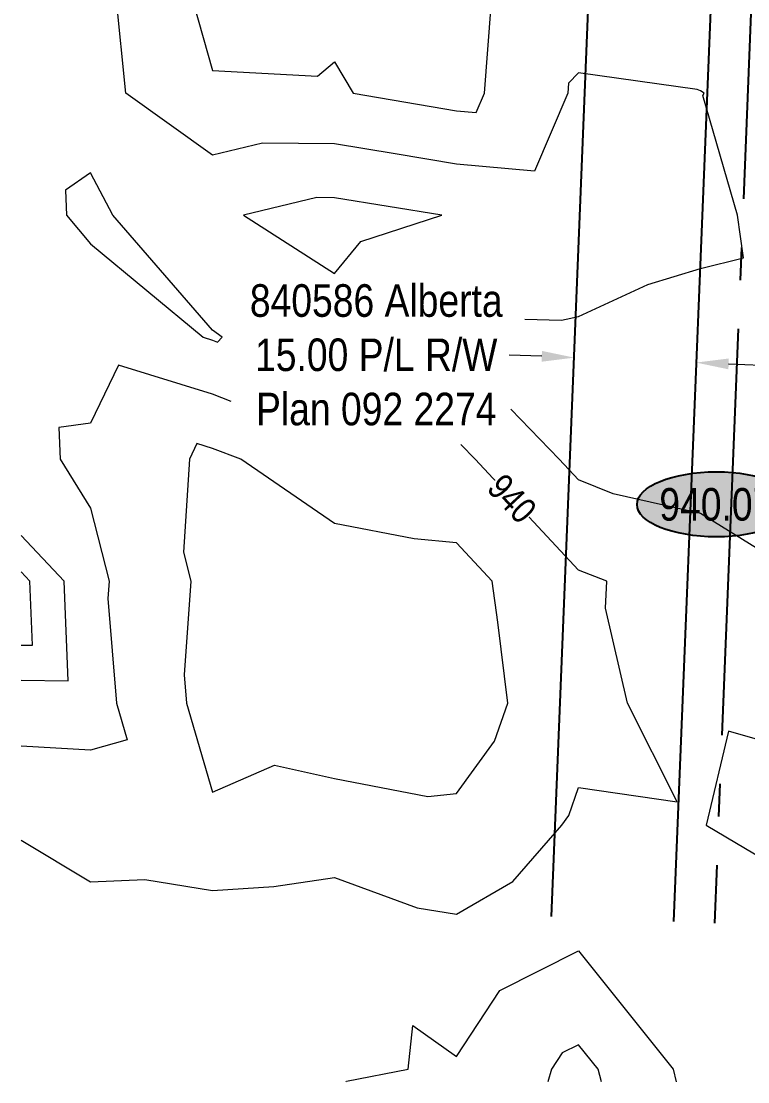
# Model space of a CAD drawing. Extents: x 302350 to 304876, y 5808283 to 5811113.
# Drawn here: x 303550 to 303773.3, y 5808658.8 to 5808984.8 of the extents above; entities that cross this region are included whole.
import ezdxf
from ezdxf.enums import TextEntityAlignment as Align

# ---------------------------------------------------------------- set-up
doc = ezdxf.new("R2010")
doc.units = 0
doc.header["$LTSCALE"] = 5
doc.header["$PDMODE"] = 34
doc.header["$PDSIZE"] = 0.03
doc.linetypes.add('foc-QUARTERLINE', pattern=[33, 25, -3, 2, -3])
doc.layers.get('Defpoints').update_dxf_attribs({"color": 9})
for name, color, linetype in [('C-RW', 13, 'Continuous'), ('L-AREAREQUIRED', 7, 'Continuous'), ('L-QSEC', 8, 'foc-QUARTERLINE'), ('P-ELEVATION', 7, 'Continuous')]:
    doc.layers.add(name, color=color, linetype=linetype)
doc.layers.add('C-RW-T', color=13, linetype='Continuous', lineweight=9)
doc.layers.add('C-TOPO-MAJR', color=7, linetype='Continuous', lineweight=15, true_color=0xd3aa5f)
doc.layers.add('C-TOPO-MINR', color=7, linetype='Continuous', lineweight=13, true_color=0xe9d5af)
doc.layers.add('C-TOPO-MAJR-TEXT', color=7, linetype='Continuous', true_color=0x644b1b)
doc.styles.add('80', font='ARIALN.TTF', dxfattribs={"height": 10})
doc.styles.add('80CG', font='ARIALN.TTF', dxfattribs={"height": 10})
doc.styles.get("Standard").update_dxf_attribs({"font": 'ARIALN.TTF'})
doc.dimstyles.new('Compass 5 000', dxfattribs={"dimscale": 5, "dimtxt": 9, "dimasz": 2, "dimexe": 0.2, "dimexo": 0.0625, "dimgap": 0.5, "dimtad": 0, "dimtih": 1, "dimtoh": 1, "dimzin": 0, "dimdsep": 46, "dimtxsty": '80CG', "dimcen": 0.1, "dimse1": 1, "dimse2": 1, "dimclrd": 256, "dimclrt": 256, "dimaunit": 1, "dimadec": 4, "dimazin": 0, "dimtfac": 0.06, "dimtofl": 0, "dimtmove": 0, "dimatfit": 1, "dimfxl": 0.2, "dimtolj": 1, "dimtzin": 0, "dimlwd": -1, "dimarcsym": 0})

# ---------------------------------------------------------------- blocks, each defined once
blk = doc.blocks.new('*D67')
at = {"layer": 'C-RW-T', "transparency": 16777216}
for p, q in [((303709.9973094772, 5808881.794208921), (303700.0055006103, 5808882.198876151)), ((303767.438826711, 5808879.467833389), (303777.4306355779, 5808879.063166158))]:
    blk.add_line(p, q, dxfattribs=at)
for points in [[(303710.0647540155, 5808883.459510399), (303709.9298649388, 5808880.128907443), (303719.9891183442, 5808881.389541691)], [(303767.5062712494, 5808881.133134867), (303767.3713821726, 5808877.802531911), (303757.4470178441, 5808879.872500619)]]:
    blk.add_solid(points, dxfattribs=at)
at = {"layer": 'Defpoints', "color": 0, "transparency": 16777216}
for p in [(303719.9891183442, 5808881.389541691), (303719.8206005386, 5808877.228597641), (303757.2785000385, 5808875.711556568)]:
    blk.add_point(p, dxfattribs=at)
at = {"layer": 'C-RW-T', "transparency": 16777216, "insert": (303659.132376463, 5808882.198876151), "char_height": 10, "attachment_point": 5, "style": '80CG'}
blk.add_mtext('\\A1;840586 Alberta\\P15.00 P/L R/W\\PPlan 092 2274', dxfattribs=at)
blk = doc.blocks.new('we')
at = {"layer": 'P-ELEVATION'}
h = blk.add_hatch(color=111, dxfattribs=at)
h.dxf.hatch_style = 1
edge = h.paths.add_edge_path()
edge.add_ellipse((0, 0), major_axis=(-24.375, 0), ratio=0.4102564102564102, start_angle=0, end_angle=360)
at = {"layer": 'P-ELEVATION', "color": 7, "flags": 128}
blk.add_lwpolyline([(0, 0, 12.5, 0, 0), (-12.42052458118451, -6.430406050246802, 0, 0, 0)], format="xyseb", dxfattribs=at)
at = {"layer": 'P-ELEVATION', "color": 7}
blk.add_ellipse((0, 0), major_axis=(-24.375, 0), ratio=0.4102564102564102, dxfattribs=at)
at = {"layer": 'P-ELEVATION', "style": '80'}
blk.add_attdef('ELEVATION', text='', height=10, dxfattribs=at).set_placement((0, 0), align=Align.MIDDLE_CENTER)

msp = doc.modelspace()

# ---------------------------------------------------------------- linework, layer by layer
at = {"layer": 'C-RW', "flags": 128}
for points in [[(303713.0313607805, 5808709.592621833), (303724.9326849613, 5809003.453225306)], [(303762.3415857774, 5809000.808346397), (303750.4937037945, 5808708.075400791)]]:
    msp.add_lwpolyline(points, dxfattribs=at)
at = {"layer": 'C-TOPO-MAJR', "linetype": 'Continuous', "lineweight": 15, "elevation": 2350.00000000393, "flags": 128}
msp.add_lwpolyline([(303646.3379352815, 5808930.541272357), (303640.896858987, 5808930.601386647), (303618.3214498375, 5808925.160310349), (303646.3379352815, 5808907.239062877), (303654.3963493248, 5808917.10189631), (303679.2760796115, 5808925.160310349), (303646.3379352815, 5808930.541272357)], close=True, dxfattribs=at)
for points in [[(303614.5814306048, 5808867.906164262), (303608.8379352812, 5808870.11564937), (303579.9006376656, 5808879.097607968), (303571.3379352811, 5808861.297017302), (303561.5988335641, 5808859.899412067), (303561.9629352811, 5808850.160310354), (303571.3379352811, 5808835.163361614), (303576.9924537846, 5808812.660310353), (303576.612825611, 5808807.385420018), (303579.2897978205, 5808775.160310349), (303582.6191038708, 5808763.879141765), (303571.3379352811, 5808760.780566519), (303550.0091380202, 5808761.940766747)], [(303550.0091380204, 5808733.043743023), (303571.3379352811, 5808720.330394508), (303587.988943139, 5808721.009302495), (303608.8379352812, 5808717.566185991), (303627.6697984195, 5808718.828447211), (303646.3379352815, 5808721.615763504), (303671.7021897738, 5808712.296055856), (303683.8379352813, 5808710.32747433), (303701.0888341003, 5808720.40941153), (303716.1232604978, 5808737.660310354), (303718.3139664965, 5808740.684279135), (303721.3379352813, 5808749.281160051), (303751.6420740778, 5808744.856171558), (303736.3363834502, 5808775.160310349), (303729.596203633, 5808804.402042001), (303729.9771757877, 5808812.660310353), (303721.3379352813, 5808816.118925218), (303689.528243605, 5808850.160310354), (303685.1617348478, 5808854.658893688)], [(303826.3633441764, 5808755.769300763), (303812.0754157198, 5808759.422829912), (303796.3379352815, 5808758.282687975), (303767.3807475362, 5808766.617498093), (303760.5108383818, 5808737.660310354), (303796.3379352815, 5808716.494428401), (303811.9841576924, 5808722.014087939), (303820.3544519606, 5808721.577977258)]]:
    msp.add_lwpolyline(points, dxfattribs=at)
at = {"layer": 'C-TOPO-MINR', "linetype": 'Continuous', "lineweight": 13, "flags": 128}
for points, elevation in [([(303683.8379352813, 5809010.046153052), (303674.2619666267, 5809009.736279009), (303646.3379352815, 5809004.539634943), (303641.5539777, 5809004.944267936), (303608.8379352812, 5809009.111875623), (303597.1292049183, 5809011.869040717), (303600.2336582183, 5809000.160310353), (303608.8379352812, 5808969.667352607), (303641.1055009306, 5808967.892744703), (303646.3379352815, 5808972.335507202), (303652.0708279717, 5808962.660310349), (303683.8379352813, 5808957.210040191), (303689.817516663, 5808956.680728967), (303692.3630813584, 5808962.660310349), (303694.4763566395, 5808989.521888997), (303704.9473402718, 5809000.160310353), (303683.8379352813, 5809010.046153052)], 2352.000000003934), ([(303608.8379352812, 5808889.842612954), (303578.1486550791, 5808925.160310349), (303571.3379352811, 5808938.152815702), (303563.6429447929, 5808932.855300842), (303563.9125107744, 5808925.160310349), (303571.3379352811, 5808916.368424821), (303605.8915651045, 5808887.660310354), (303608.8379352812, 5808886.745775234), (303610.3242434304, 5808886.174002199), (303611.7843054581, 5808887.660310354), (303608.8379352812, 5808889.842612954)], 2351.000000003934), ([(303694.7165562273, 5808812.660310353), (303683.8379352813, 5808824.448036712), (303670.7570332271, 5808825.741212402), (303646.3379352815, 5808830.450169773), (303617.4817347539, 5808850.160310354), (303608.8379352812, 5808853.485523507), (303604.0160336032, 5808854.982212031), (303601.6965314155, 5808850.160310354), (303599.8602591479, 5808821.637986482), (303602.1161503704, 5808812.660310353), (303600.0497891817, 5808783.948456453), (303600.7798293, 5808775.160310349), (303608.8379352812, 5808747.855865906), (303627.9052847538, 5808756.092960878), (303646.3379352815, 5808752.008031399), (303675.0138778306, 5808746.484367805), (303683.8379352813, 5808747.442486382), (303695.482305404, 5808763.515940229), (303699.5782341637, 5808775.160310349), (303696.4567606691, 5808800.041484962), (303694.7165562273, 5808812.660310353)], 2349.000000003929)]:
    msp.add_lwpolyline(points, close=True, dxfattribs=dict(at, elevation=elevation))
for points, elevation in [([(303704.8099782948, 5808893.216334776), (303716.1031951109, 5808892.895050526), (303721.3379352813, 5808894.063118492), (303742.6339970041, 5808903.864248627), (303758.8379352817, 5808908.814098687), (303771.9797046796, 5808912.018540954), (303770.1444757828, 5808925.160310349), (303759.5531075947, 5808961.945138034), (303759.8759810635, 5808962.660310349), (303758.8379352817, 5808963.380636872), (303757.7266350775, 5808963.771610552), (303721.3379352813, 5808968.887884457), (303718.2488464828, 5808965.749399152), (303718.0058192547, 5808962.660310349), (303707.8034651408, 5808938.694780493), (303683.8379352813, 5808940.816203886), (303664.9396745518, 5808944.058571082), (303646.3379352815, 5808947.09745667), (303624.155714573, 5808947.342531062), (303608.8379352812, 5808943.650673016), (303582.1888478196, 5808962.660310349), (303579.1958314056, 5808992.302414228)], 2351.000000003934), ([(303879.7744291903, 5808755.769300763), (303871.3379352819, 5808760.961737997), (303845.804217429, 5808763.194028202), (303833.8379352816, 5808763.399846767), (303799.2553844209, 5808772.242861215), (303796.3379352815, 5808772.03149916), (303785.4676728909, 5808775.160310349), (303785.8034655132, 5808785.694780118), (303792.4435690843, 5808812.660310353), (303758.8379352817, 5808833.513915598), (303731.9534282393, 5808839.544817397), (303721.3379352813, 5808843.794600895), (303715.389550561, 5808850.160310354), (303700.4802768977, 5808865.520547516)], 2351.000000003934), ([(303550.0091380202, 5808782.275694568), (303564.4403811512, 5808782.057864483), (303563.1977617472, 5808812.660310353), (303550.0091380202, 5808826.735715915)], 2351.000000003934), ([(303550.0091380202, 5808793.059371615), (303553.4914370186, 5808793.006808616), (303552.6934020279, 5808812.660310353), (303550.0091380203, 5808815.525059953)], 2352.000000003934), ([(303649.866433406, 5808658.825120181), (303650.0086626192, 5808658.989583015), (303668.9371999872, 5808662.660310351), (303670.3906890971, 5808676.107556536), (303683.8379352813, 5808666.637739199), (303697.1513268163, 5808686.846918818), (303721.3379352813, 5808699.079324435), (303750.3831473008, 5808662.660310351), (303751.3420345922, 5808658.825120181)], 2351.000000003934), ([(303728.3372606522, 5808658.825120181), (303727.3783733606, 5808662.660310351), (303721.3379352813, 5808670.234254015), (303716.3079251483, 5808667.690320485), (303712.9942580123, 5808662.660310351), (303711.9057860165, 5808658.825120181)], 2352.000000003934)]:
    msp.add_lwpolyline(points, dxfattribs=dict(at, elevation=elevation))
at = {"layer": 'L-QSEC'}
msp.add_line((303776.9571355027, 5809055.125837163), (303763.0632348973, 5808707.566336083), dxfattribs=at)

# ---------------------------------------------------------------- block references
at = {"layer": 'L-AREAREQUIRED', "color": 5, "xscale": 0.99993408, "yscale": 0.99993408, "zscale": 0.99993408}
msp.add_blockref('we', (303763.6584849561, 5808836.300229001), dxfattribs=at).add_auto_attribs({'ELEVATION': '940.07'})

# ---------------------------------------------------------------- dimensions: what is measured, and where the dimension line sits
at = {"layer": 'C-RW-T'}
dim = msp.add_aligned_dim(p1=(303757.2785000385, 5808875.711556568), p2=(303719.8206005386, 5808877.22859764), distance=-4.164355129822366, text='840586 Alberta\\P15.00 P/L R/W\\PPlan 092 2274', dimstyle='Compass 5 000', dxfattribs=at)
dim.commit()
dim.dimension.update_dxf_attribs({"geometry": '*D67', "text_midpoint": (303659.132376463, 5808882.198876151)})

# ---------------------------------------------------------------- next in the draw order: texts
at = {"layer": 'C-TOPO-MAJR-TEXT', "linetype": 'Continuous', "lineweight": -3, "insert": (303700.8611789502, 5808838.03228281, 2350.00000000393), "char_height": 7.998829162420835, "width": 14.93183889197176, "attachment_point": 5, "rotation": 313.05898850206194, "bg_fill": 3, "box_fill_scale": 1.02, "bg_fill_color": 256, "bg_fill_true_color": 13158600, "bg_fill_transparency": 0}
msp.add_mtext('940', dxfattribs=at)

doc.saveas('drawing.dxf')
